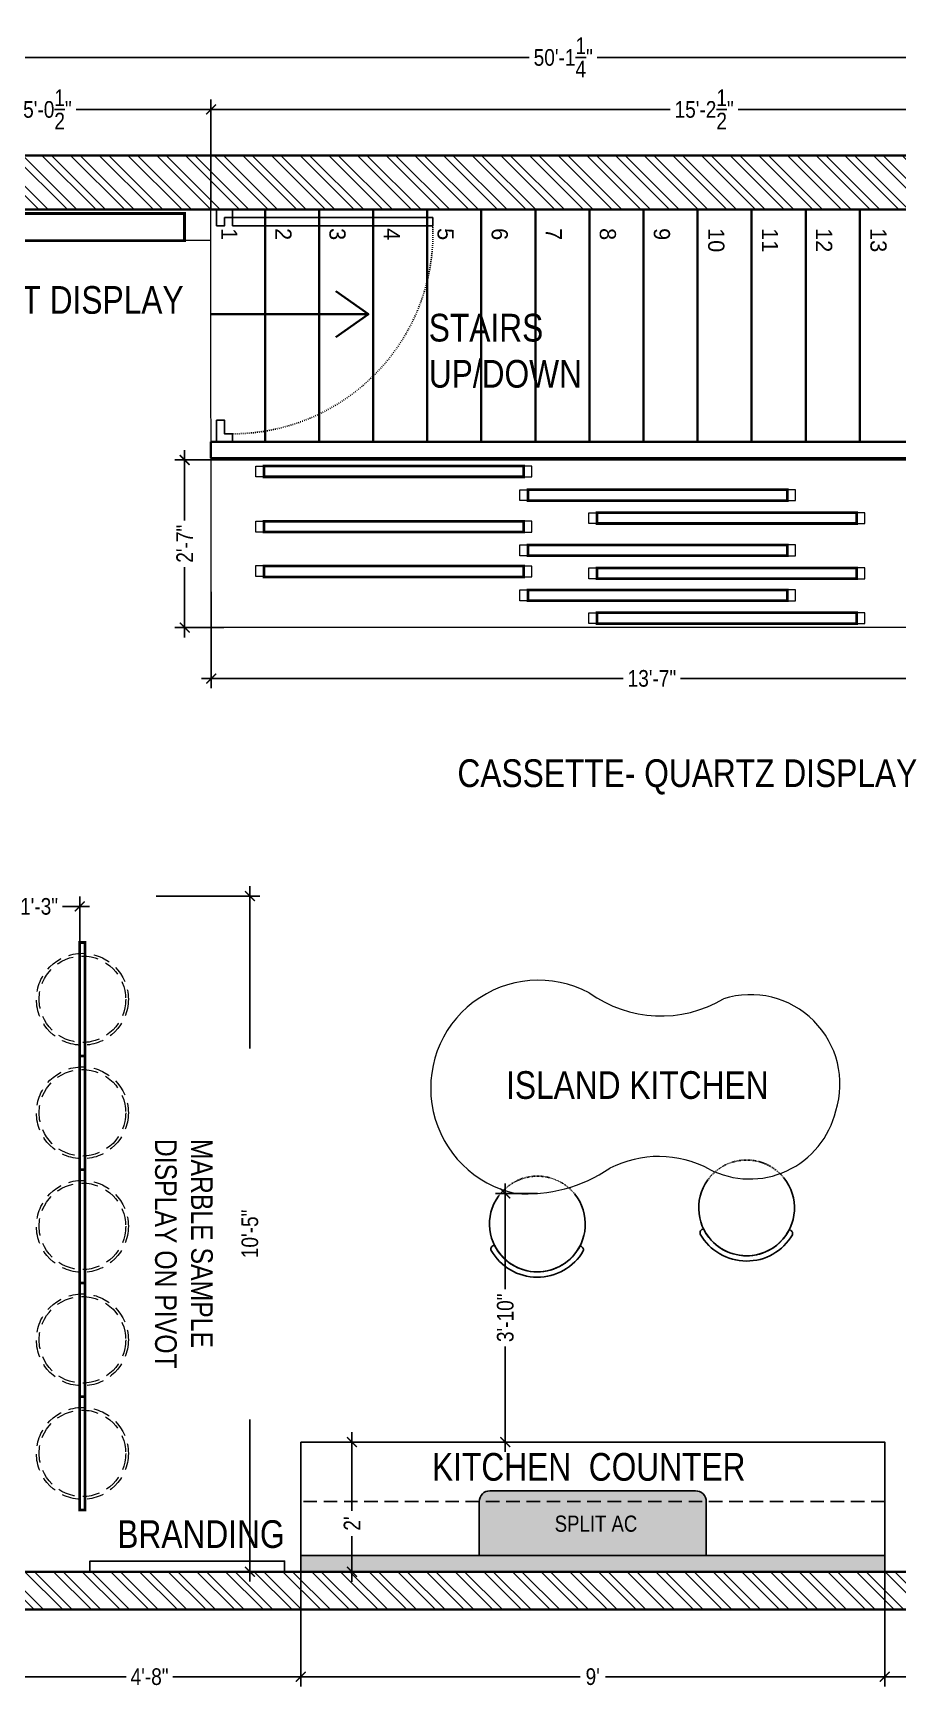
# Model space of a CAD drawing. Header units: inches. Extents: x -109431 to 29005, y -34715 to -1756.
# Drawn here: x -47530.8 to -47370.9, y -10889.7 to -10582 of the extents above; entities that cross this region are included whole.
import ezdxf

# ---------------------------------------------------------------- set-up
doc = ezdxf.new("R2010")
doc.units = ezdxf.units.IN
doc.header["$LTSCALE"] = 0.05
doc.header["$MEASUREMENT"] = 0
doc.header["$PDMODE"] = 3
doc.header["$PDSIZE"] = -4
for name, pattern in [('A2-XREF-115_FURN$0$HIDDEN', [0.375, 0.25, -0.125]), ('ACAD_ISO03W100', [30, 12, -18]), ('CONTINOUS', [0]), ('DASHED2', [0.375, 0.25, -0.125])]:
    doc.linetypes.add(name, pattern=pattern)
doc.layers.get('Defpoints').update_dxf_attribs({"linetype": 'DASHED2'})
for name, color, linetype in [('Civil Dimension - Text', 7, 'Continuous'), ('Dim', 4, 'Continuous'), ('Door', 3, 'Continuous'), ('Flooring Layout', 7, 'Continuous'), ('Furniture text & dimension', 7, 'Continuous'), ('text', 4, 'Continuous')]:
    doc.layers.add(name, color=color, linetype=linetype)
for name, color, linetype, lineweight in [('FURNITURE', 1, 'Continuous', 18), ('hatch', 7, 'Continuous', 25), ('WALL', 7, 'Continuous', 35)]:
    doc.layers.add(name, color=color, linetype=linetype, lineweight=lineweight)
doc.styles.add('4MMOF3-8', font='ARIALN.TTF', dxfattribs={"height": 5.12})
doc.styles.add('9-128OF1-4', font='ARIALN.TTF', dxfattribs={"height": 3.0792})
doc.styles.get("Standard").update_dxf_attribs({"font": 'stylu.ttf', "height": 6})
doc.dimstyles.new('DIM 1-4', dxfattribs={"dimtxt": 3.0792, "dimasz": 1.82, "dimexe": 1.82, "dimexo": 0, "dimgap": 0.09, "dimtad": 0, "dimzin": 0, "dimdsep": 46, "dimlunit": 4, "dimtxsty": '9-128OF1-4', "dimblk": 'ARCHTICK', "dimcen": 1.8125, "dimdle": 1.82, "dimclrd": 8, "dimclre": 8, "dimadec": 0, "dimazin": 0, "dimtfac": 1, "dimtofl": 0, "dimtmove": 0, "dimatfit": 3, "dimldrblk": 'OPEN90', "dimfxl": 1, "dimtolj": 1, "dimtzin": 0, "dimlwd": -1, "dimarcsym": 0})
doc.dimstyles.new('STANDARD$0', dxfattribs={"dimscale": 0, "dimtxt": 4, "dimasz": 0.5, "dimexe": 0, "dimexo": 0, "dimgap": 0, "dimtad": 0, "dimzin": 0, "dimdsep": 46, "dimlunit": 4, "dimtxsty": 'Standard', "dimblk": 'ARCHTICK', "dimcen": 0.09375, "dimclrd": 256, "dimclre": 8, "dimclrt": 7, "dimadec": 0, "dimazin": 0, "dimtfac": 1, "dimtofl": 0, "dimtmove": 1, "dimatfit": 3, "dimldrblk": 'OBLIQUE', "dimfxl": 0.1875, "dimtolj": 1, "dimtzin": 0, "dimlwd": -1, "dimlwe": -1, "dimarcsym": 0})
pattern_1 = [(315, (-43352.8705, 73658.705), (2.65165043, 2.65165043), []), (315, (-43352.8705, 73656.937), (2.65165043, 2.65165043), [])]

# ---------------------------------------------------------------- blocks, each defined once
blk = doc.blocks.new('_ArchTick')
at = {"color": 0, "const_width": 0.15}
blk.add_lwpolyline([(-0.5, -0.5), (0.5, 0.5)], dxfattribs=at)
blk = doc.blocks.new('A$7E7C19E2B201E1')
at = {"color": 11}
blk.add_lwpolyline([(-219.4, -369.8, 0.428876), (-235.8, -396.7, 0.57735), (245.1, -380.9, 0.536088), (226.9, -355.1, -0.615882)], format="xyb", close=True, dxfattribs=at)
at = {"color": 1, "linetype": 'ACAD_ISO03W100', "ltscale": 3}
blk.add_arc((0, -249.9), 249.9, 37.30276, 142.69724, dxfattribs=at)
at = {"color": 6}
blk.add_arc((0.1, -250), 250, 142.67916, 37.32084, dxfattribs=at)
blk = doc.blocks.new('*D582')
at = {"layer": 'Civil Dimension - Text', "color": 8, "linetype": 'CONTINOUS', "lineweight": -2, "ltscale": 50, "transparency": 16777216}
for p, q in [((-47537.25, -10866.6), (-47537.25, -10887.84)), ((-47481.32, -10866.61), (-47481.32, -10887.84))]:
    blk.add_line(p, q, dxfattribs=at)
at = {"layer": 'Civil Dimension - Text', "color": 8, "linetype": 'CONTINOUS', "ltscale": 50, "transparency": 16777216}
for p, q in [((-47539.07, -10886.02), (-47512.78, -10886.02)), ((-47479.5, -10886.02), (-47505.78, -10886.02))]:
    blk.add_line(p, q, dxfattribs=at)
at = {"layer": 'Defpoints', "color": 0, "ltscale": 50, "transparency": 16777216}
for p in [(-47537.25, -10866.6), (-47481.32, -10866.61), (-47481.32, -10886.02)]:
    blk.add_point(p, dxfattribs=at)
at = {"layer": 'Civil Dimension - Text', "color": 8, "ltscale": 50, "transparency": 16777216, "xscale": 1.82, "yscale": 1.82, "zscale": 1.82, "rotation": 180}
blk.add_blockref('_ArchTick', (-47537.25, -10886.02), dxfattribs=at)
at = {"layer": 'Civil Dimension - Text', "color": 8, "ltscale": 50, "transparency": 16777216, "xscale": 1.82, "yscale": 1.82, "zscale": 1.82}
blk.add_blockref('_ArchTick', (-47481.32, -10886.02), dxfattribs=at)
at = {"layer": 'Civil Dimension - Text', "color": 0, "ltscale": 50, "transparency": 16777216, "insert": (-47509.28, -10886.02), "char_height": 3.079, "attachment_point": 5, "style": '9-128OF1-4', "bg_fill": 3, "box_fill_scale": 1.25, "bg_fill_color": 256, "bg_fill_true_color": 13158600, "bg_fill_transparency": 0}
blk.add_mtext('\\A1;4\'-8"', dxfattribs=at)
blk = doc.blocks.new('_Open90')
at = {"color": 0, "linetype": 'ByBlock', "lineweight": -2}
for p, q in [((0, 0), (-1, 0)), ((-0.5, 0.5), (0, 0)), ((0, 0), (-0.5, -0.5))]:
    blk.add_line(p, q, dxfattribs=at)
blk = doc.blocks.new('*D583')
at = {"layer": 'Civil Dimension - Text', "color": 8, "linetype": 'CONTINOUS', "lineweight": -2, "ltscale": 50, "transparency": 16777216}
for p, q in [((-47481.32, -10866.61), (-47481.32, -10887.84)), ((-47373.32, -10866.62), (-47373.32, -10887.84))]:
    blk.add_line(p, q, dxfattribs=at)
at = {"layer": 'Civil Dimension - Text', "color": 8, "linetype": 'CONTINOUS', "ltscale": 50, "transparency": 16777216}
for p, q in [((-47483.14, -10886.02), (-47428.57, -10886.02)), ((-47371.5, -10886.02), (-47426.07, -10886.02))]:
    blk.add_line(p, q, dxfattribs=at)
at = {"layer": 'Defpoints', "color": 0, "ltscale": 50, "transparency": 16777216}
for p in [(-47481.32, -10866.61), (-47373.32, -10866.62), (-47373.32, -10886.02)]:
    blk.add_point(p, dxfattribs=at)
at = {"layer": 'Civil Dimension - Text', "color": 8, "ltscale": 50, "transparency": 16777216, "xscale": 1.82, "yscale": 1.82, "zscale": 1.82, "rotation": 180}
blk.add_blockref('_ArchTick', (-47481.32, -10886.02), dxfattribs=at)
at = {"layer": 'Civil Dimension - Text', "color": 8, "ltscale": 50, "transparency": 16777216, "xscale": 1.82, "yscale": 1.82, "zscale": 1.82}
blk.add_blockref('_ArchTick', (-47373.32, -10886.02), dxfattribs=at)
at = {"layer": 'Civil Dimension - Text', "color": 0, "ltscale": 50, "transparency": 16777216, "insert": (-47427.32, -10886.02), "char_height": 3.079, "attachment_point": 5, "style": '9-128OF1-4', "bg_fill": 3, "box_fill_scale": 1.25, "bg_fill_color": 256, "bg_fill_true_color": 13158600, "bg_fill_transparency": 0}
blk.add_mtext("\\A1;9'", dxfattribs=at)
blk = doc.blocks.new('*D584')
at = {"layer": 'Civil Dimension - Text', "color": 8, "linetype": 'CONTINOUS', "lineweight": -2, "ltscale": 50, "transparency": 16777216}
for p, q in [((-47373.32, -10866.62), (-47373.32, -10887.84)), ((-47315.49, -10866.63), (-47315.49, -10887.84))]:
    blk.add_line(p, q, dxfattribs=at)
at = {"layer": 'Civil Dimension - Text', "color": 8, "linetype": 'CONTINOUS', "ltscale": 50, "transparency": 16777216}
for p, q in [((-47375.14, -10886.02), (-47348.86, -10886.02)), ((-47313.67, -10886.02), (-47339.94, -10886.02))]:
    blk.add_line(p, q, dxfattribs=at)
at = {"layer": 'Defpoints', "color": 0, "ltscale": 50, "transparency": 16777216}
for p in [(-47373.32, -10866.62), (-47315.49, -10866.63), (-47315.49, -10886.02)]:
    blk.add_point(p, dxfattribs=at)
at = {"layer": 'Civil Dimension - Text', "color": 8, "ltscale": 50, "transparency": 16777216, "xscale": 1.82, "yscale": 1.82, "zscale": 1.82, "rotation": 180}
blk.add_blockref('_ArchTick', (-47373.32, -10886.02), dxfattribs=at)
at = {"layer": 'Civil Dimension - Text', "color": 8, "ltscale": 50, "transparency": 16777216, "xscale": 1.82, "yscale": 1.82, "zscale": 1.82}
blk.add_blockref('_ArchTick', (-47315.49, -10886.02), dxfattribs=at)
at = {"layer": 'Civil Dimension - Text', "color": 0, "ltscale": 50, "transparency": 16777216, "insert": (-47344.4, -10886.02), "char_height": 3.0792, "attachment_point": 5, "style": '9-128OF1-4', "bg_fill": 3, "box_fill_scale": 1.25, "bg_fill_color": 256, "bg_fill_true_color": 13158600, "bg_fill_transparency": 0}
blk.add_mtext('\\A1;4\'-9{\\H1x;\\S3/4;}"', dxfattribs=at)
blk = doc.blocks.new('*D592')
at = {"layer": 'Civil Dimension - Text', "color": 8, "linetype": 'CONTINOUS', "lineweight": -2, "ltscale": 50, "transparency": 16777216}
for p, q in [((-47558.42, -10614.6), (-47558.42, -10594.26)), ((-47497.92, -10614.6), (-47497.92, -10594.26))]:
    blk.add_line(p, q, dxfattribs=at)
at = {"layer": 'Civil Dimension - Text', "color": 8, "linetype": 'CONTINOUS', "ltscale": 50, "transparency": 16777216}
for p, q in [((-47560.24, -10596.08), (-47532.55, -10596.08)), ((-47496.1, -10596.08), (-47523.8, -10596.08))]:
    blk.add_line(p, q, dxfattribs=at)
at = {"layer": 'Defpoints', "color": 0, "ltscale": 50, "transparency": 16777216}
for p in [(-47497.92, -10596.08), (-47558.42, -10614.6), (-47497.92, -10614.6)]:
    blk.add_point(p, dxfattribs=at)
at = {"layer": 'Civil Dimension - Text', "color": 8, "ltscale": 50, "transparency": 16777216, "xscale": 1.82, "yscale": 1.82, "zscale": 1.82, "rotation": 180}
blk.add_blockref('_ArchTick', (-47558.42, -10596.08), dxfattribs=at)
at = {"layer": 'Civil Dimension - Text', "color": 8, "ltscale": 50, "transparency": 16777216, "xscale": 1.82, "yscale": 1.82, "zscale": 1.82}
blk.add_blockref('_ArchTick', (-47497.92, -10596.08), dxfattribs=at)
at = {"layer": 'Civil Dimension - Text', "color": 0, "ltscale": 50, "transparency": 16777216, "insert": (-47528.17, -10596.08), "char_height": 3.0792, "attachment_point": 5, "style": '9-128OF1-4', "bg_fill": 3, "box_fill_scale": 1.25, "bg_fill_color": 256, "bg_fill_true_color": 13158600, "bg_fill_transparency": 0}
blk.add_mtext('\\A1;5\'-0{\\H1x;\\S1/2;}"', dxfattribs=at)
blk = doc.blocks.new('*D593')
at = {"layer": 'Civil Dimension - Text', "color": 8, "linetype": 'CONTINOUS', "lineweight": -2, "ltscale": 50, "transparency": 16777216}
for p, q in [((-47497.92, -10614.6), (-47497.92, -10594.26)), ((-47315.49, -10647.48), (-47315.49, -10594.26))]:
    blk.add_line(p, q, dxfattribs=at)
at = {"layer": 'Civil Dimension - Text', "color": 8, "linetype": 'CONTINOUS', "ltscale": 50, "transparency": 16777216}
for p, q in [((-47499.74, -10596.08), (-47411.94, -10596.08)), ((-47313.67, -10596.08), (-47401.47, -10596.08))]:
    blk.add_line(p, q, dxfattribs=at)
at = {"layer": 'Defpoints', "color": 0, "ltscale": 50, "transparency": 16777216}
for p in [(-47315.49, -10596.08), (-47497.92, -10614.6), (-47315.49, -10647.48)]:
    blk.add_point(p, dxfattribs=at)
at = {"layer": 'Civil Dimension - Text', "color": 8, "ltscale": 50, "transparency": 16777216, "xscale": 1.82, "yscale": 1.82, "zscale": 1.82, "rotation": 180}
blk.add_blockref('_ArchTick', (-47497.92, -10596.08), dxfattribs=at)
at = {"layer": 'Civil Dimension - Text', "color": 8, "ltscale": 50, "transparency": 16777216, "xscale": 1.82, "yscale": 1.82, "zscale": 1.82}
blk.add_blockref('_ArchTick', (-47315.49, -10596.08), dxfattribs=at)
at = {"layer": 'Civil Dimension - Text', "color": 0, "ltscale": 50, "transparency": 16777216, "insert": (-47406.71, -10596.08), "char_height": 3.0792, "attachment_point": 5, "style": '9-128OF1-4', "bg_fill": 3, "box_fill_scale": 1.25, "bg_fill_color": 256, "bg_fill_true_color": 13158600, "bg_fill_transparency": 0}
blk.add_mtext('\\A1;15\'-2{\\H1x;\\S1/2;}"', dxfattribs=at)
blk = doc.blocks.new('*D557')
at = {"layer": 'Civil Dimension - Text', "color": 8, "linetype": 'CONTINOUS', "lineweight": -2, "ltscale": 50, "transparency": 16777216}
for p, q in [((-47733.42, -10614.6), (-47733.42, -10584.64)), ((-47132.13, -10636.66), (-47132.13, -10584.64))]:
    blk.add_line(p, q, dxfattribs=at)
at = {"layer": 'Civil Dimension - Text', "color": 8, "linetype": 'CONTINOUS', "ltscale": 50, "transparency": 16777216}
for p, q in [((-47735.24, -10586.46), (-47438.17, -10586.46)), ((-47130.31, -10586.46), (-47427.38, -10586.46))]:
    blk.add_line(p, q, dxfattribs=at)
at = {"layer": 'Defpoints', "color": 0, "ltscale": 50, "transparency": 16777216}
for p in [(-47132.13, -10586.46), (-47733.42, -10614.6), (-47132.13, -10636.66)]:
    blk.add_point(p, dxfattribs=at)
at = {"layer": 'Civil Dimension - Text', "color": 8, "ltscale": 50, "transparency": 16777216, "xscale": 1.82, "yscale": 1.82, "zscale": 1.82, "rotation": 180}
blk.add_blockref('_ArchTick', (-47733.42, -10586.46), dxfattribs=at)
at = {"layer": 'Civil Dimension - Text', "color": 8, "ltscale": 50, "transparency": 16777216, "xscale": 1.82, "yscale": 1.82, "zscale": 1.82}
blk.add_blockref('_ArchTick', (-47132.13, -10586.46), dxfattribs=at)
at = {"layer": 'Civil Dimension - Text', "color": 0, "ltscale": 50, "transparency": 16777216, "insert": (-47432.77, -10586.46), "char_height": 3.0792, "attachment_point": 5, "style": '9-128OF1-4', "bg_fill": 3, "box_fill_scale": 1.25, "bg_fill_color": 256, "bg_fill_true_color": 13158600, "bg_fill_transparency": 0}
blk.add_mtext('\\A1;50\'-1{\\H1x;\\S1/4;}"', dxfattribs=at)
blk = doc.blocks.new('*D559')
at = {"layer": 'Civil Dimension - Text', "color": 8, "linetype": 'CONTINOUS', "lineweight": -2, "ltscale": 50, "transparency": 16777216}
for p, q in [((-47497.87, -10685.33), (-47497.87, -10703.17)), ((-47334.87, -10685.33), (-47334.87, -10703.17))]:
    blk.add_line(p, q, dxfattribs=at)
at = {"layer": 'Civil Dimension - Text', "color": 8, "linetype": 'CONTINOUS', "ltscale": 50, "transparency": 16777216}
for p, q in [((-47499.69, -10701.35), (-47420.68, -10701.35)), ((-47333.05, -10701.35), (-47412.05, -10701.35))]:
    blk.add_line(p, q, dxfattribs=at)
at = {"layer": 'Defpoints', "color": 0, "ltscale": 50, "transparency": 16777216}
for p in [(-47497.87, -10685.33), (-47334.87, -10685.33), (-47334.87, -10701.35)]:
    blk.add_point(p, dxfattribs=at)
at = {"layer": 'Civil Dimension - Text', "color": 8, "ltscale": 50, "transparency": 16777216, "xscale": 1.82, "yscale": 1.82, "zscale": 1.82, "rotation": 180}
blk.add_blockref('_ArchTick', (-47497.87, -10701.35), dxfattribs=at)
at = {"layer": 'Civil Dimension - Text', "color": 8, "ltscale": 50, "transparency": 16777216, "xscale": 1.82, "yscale": 1.82, "zscale": 1.82}
blk.add_blockref('_ArchTick', (-47334.87, -10701.35), dxfattribs=at)
at = {"layer": 'Civil Dimension - Text', "color": 0, "ltscale": 50, "transparency": 16777216, "insert": (-47416.37, -10701.35), "char_height": 3.079, "attachment_point": 5, "style": '9-128OF1-4', "bg_fill": 3, "box_fill_scale": 1.25, "bg_fill_color": 256, "bg_fill_true_color": 13158600, "bg_fill_transparency": 0}
blk.add_mtext('\\A1;13\'-7"', dxfattribs=at)
blk = doc.blocks.new('*D605')
at = {"layer": 'Defpoints', "color": 0, "ltscale": 50, "transparency": 16777216}
for p in [(-47437.53, -10796.61), (-47443.48, -10842.62), (-47437.78, -10842.62)]:
    blk.add_point(p, dxfattribs=at)
at = {"layer": 'Flooring Layout', "color": 8, "linetype": 'ACAD_ISO03W100', "lineweight": -2, "ltscale": 50, "transparency": 16777216}
for p, q in [((-47437.53, -10796.61), (-47445.3, -10796.61)), ((-47437.78, -10842.62), (-47445.3, -10842.62))]:
    blk.add_line(p, q, dxfattribs=at)
at = {"layer": 'Flooring Layout', "color": 8, "linetype": 'ACAD_ISO03W100', "ltscale": 50, "transparency": 16777216}
for p, q in [((-47443.48, -10794.79), (-47443.48, -10815.19)), ((-47443.48, -10844.44), (-47443.48, -10824.05))]:
    blk.add_line(p, q, dxfattribs=at)
at = {"layer": 'Flooring Layout', "color": 8, "ltscale": 50, "transparency": 16777216, "xscale": 1.82, "yscale": 1.82, "zscale": 1.82}
for p, rotation in [((-47443.48, -10796.61), 90), ((-47443.48, -10842.62), 270)]:
    blk.add_blockref('_ArchTick', p, dxfattribs=dict(at, rotation=rotation))
at = {"layer": 'Flooring Layout', "color": 0, "ltscale": 50, "transparency": 16777216, "insert": (-47443.48, -10819.62), "char_height": 3.079, "attachment_point": 5, "rotation": 90, "style": '9-128OF1-4', "bg_fill": 3, "box_fill_scale": 1.25, "bg_fill_color": 256, "bg_fill_true_color": 13158600, "bg_fill_transparency": 0}
blk.add_mtext('\\A1;3\'-10"', dxfattribs=at)
blk = doc.blocks.new('*D610')
at = {"layer": 'Defpoints', "color": 0, "ltscale": 50, "transparency": 16777216}
for p in [(-47522.2, -10743.53), (-47537.25, -10752.99), (-47522.2, -10752.71)]:
    blk.add_point(p, dxfattribs=at)
at = {"layer": 'Flooring Layout', "color": 8, "linetype": 'ACAD_ISO03W100', "lineweight": -2, "ltscale": 50, "transparency": 16777216}
for p, q in [((-47537.25, -10752.99), (-47537.25, -10741.71)), ((-47522.2, -10752.71), (-47522.2, -10741.71))]:
    blk.add_line(p, q, dxfattribs=at)
at = {"layer": 'Flooring Layout', "color": 8, "linetype": 'ACAD_ISO03W100', "ltscale": 50, "transparency": 16777216}
for p, q in [((-47539.07, -10743.53), (-47533.05, -10743.53)), ((-47520.38, -10743.53), (-47526.39, -10743.53))]:
    blk.add_line(p, q, dxfattribs=at)
at = {"layer": 'Flooring Layout', "color": 8, "ltscale": 50, "transparency": 16777216, "xscale": 1.82, "yscale": 1.82, "zscale": 1.82, "rotation": 180}
blk.add_blockref('_ArchTick', (-47537.25, -10743.53), dxfattribs=at)
at = {"layer": 'Flooring Layout', "color": 8, "ltscale": 50, "transparency": 16777216, "xscale": 1.82, "yscale": 1.82, "zscale": 1.82}
blk.add_blockref('_ArchTick', (-47522.2, -10743.53), dxfattribs=at)
at = {"layer": 'Flooring Layout', "color": 0, "ltscale": 50, "transparency": 16777216, "insert": (-47529.72, -10743.53), "char_height": 3.079, "attachment_point": 5, "style": '9-128OF1-4', "bg_fill": 3, "box_fill_scale": 1.25, "bg_fill_color": 256, "bg_fill_true_color": 13158600, "bg_fill_transparency": 0}
blk.add_mtext('\\A1;1\'-3"', dxfattribs=at)
blk = doc.blocks.new('*D567')
at = {"layer": 'Defpoints', "color": 0, "ltscale": 50, "transparency": 16777216}
for p in [(-47471.23, -10842.62), (-47471.84, -10866.61), (-47471.24, -10866.61)]:
    blk.add_point(p, dxfattribs=at)
at = {"layer": 'Flooring Layout', "color": 8, "linetype": 'ACAD_ISO03W100', "ltscale": 50, "transparency": 16777216}
for p, q in [((-47471.84, -10840.8), (-47471.84, -10856.4)), ((-47471.84, -10868.43), (-47471.84, -10858.94))]:
    blk.add_line(p, q, dxfattribs=at)
at = {"layer": 'Flooring Layout', "color": 8, "linetype": 'ACAD_ISO03W100', "lineweight": -2, "ltscale": 50, "transparency": 16777216}
for p, q in [((-47471.23, -10842.62), (-47473.66, -10842.62)), ((-47471.24, -10866.61), (-47473.66, -10866.61))]:
    blk.add_line(p, q, dxfattribs=at)
at = {"layer": 'Flooring Layout', "color": 8, "ltscale": 50, "transparency": 16777216, "xscale": 1.82, "yscale": 1.82, "zscale": 1.82}
for p, rotation in [((-47471.84, -10842.62), 90), ((-47471.84, -10866.61), 270)]:
    blk.add_blockref('_ArchTick', p, dxfattribs=dict(at, rotation=rotation))
at = {"layer": 'Flooring Layout', "color": 0, "ltscale": 50, "transparency": 16777216, "insert": (-47471.84, -10857.67), "char_height": 3.079, "attachment_point": 5, "rotation": 90, "style": '9-128OF1-4', "bg_fill": 3, "box_fill_scale": 1.25, "bg_fill_color": 256, "bg_fill_true_color": 13158600, "bg_fill_transparency": 0}
blk.add_mtext("\\A1;2'", dxfattribs=at)
blk = doc.blocks.new('*D568')
at = {"layer": 'Defpoints', "color": 0, "ltscale": 50, "transparency": 16777216}
for p in [(-47495.57, -10660.93), (-47502.79, -10691.93), (-47495.57, -10691.93)]:
    blk.add_point(p, dxfattribs=at)
at = {"layer": 'Flooring Layout', "color": 8, "linetype": 'ACAD_ISO03W100', "ltscale": 50, "transparency": 16777216}
for p, q in [((-47502.79, -10659.11), (-47502.79, -10672.96)), ((-47502.79, -10693.75), (-47502.79, -10679.9))]:
    blk.add_line(p, q, dxfattribs=at)
at = {"layer": 'Flooring Layout', "color": 8, "linetype": 'ACAD_ISO03W100', "lineweight": -2, "ltscale": 50, "transparency": 16777216}
for p, q in [((-47495.57, -10660.93), (-47504.61, -10660.93)), ((-47495.57, -10691.93), (-47504.61, -10691.93))]:
    blk.add_line(p, q, dxfattribs=at)
at = {"layer": 'Flooring Layout', "color": 8, "ltscale": 50, "transparency": 16777216, "xscale": 1.82, "yscale": 1.82, "zscale": 1.82}
for p, rotation in [((-47502.79, -10660.93), 90), ((-47502.79, -10691.93), 270)]:
    blk.add_blockref('_ArchTick', p, dxfattribs=dict(at, rotation=rotation))
at = {"layer": 'Flooring Layout', "color": 0, "ltscale": 50, "transparency": 16777216, "insert": (-47502.79, -10676.43), "char_height": 3.079, "attachment_point": 5, "rotation": 90, "style": '9-128OF1-4', "bg_fill": 3, "box_fill_scale": 1.25, "bg_fill_color": 256, "bg_fill_true_color": 13158600, "bg_fill_transparency": 0}
blk.add_mtext('\\A1;2\'-7"', dxfattribs=at)
blk = doc.blocks.new('*D554')
at = {"layer": 'Defpoints', "color": 0, "ltscale": 50, "transparency": 16777216}
for p in [(-47508.07, -10741.6), (-47508.09, -10866.6), (-47490.72, -10866.6)]:
    blk.add_point(p, dxfattribs=at)
at = {"layer": 'Flooring Layout', "color": 8, "linetype": 'ACAD_ISO03W100', "lineweight": -2, "ltscale": 50, "transparency": 16777216}
for p, q in [((-47508.07, -10741.6), (-47488.9, -10741.6)), ((-47508.09, -10866.6), (-47488.9, -10866.6))]:
    blk.add_line(p, q, dxfattribs=at)
at = {"layer": 'Flooring Layout', "color": 8, "linetype": 'ACAD_ISO03W100', "ltscale": 50, "transparency": 16777216}
for p, q in [((-47490.72, -10739.78), (-47490.72, -10799.79)), ((-47490.72, -10868.42), (-47490.72, -10808.41))]:
    blk.add_line(p, q, dxfattribs=at)
at = {"layer": 'Flooring Layout', "color": 8, "ltscale": 50, "transparency": 16777216, "xscale": 1.82, "yscale": 1.82, "zscale": 1.82}
for p, rotation in [((-47490.72, -10741.6), 90), ((-47490.72, -10866.6), 270)]:
    blk.add_blockref('_ArchTick', p, dxfattribs=dict(at, rotation=rotation))
at = {"layer": 'Flooring Layout', "color": 0, "ltscale": 50, "transparency": 16777216, "insert": (-47490.72, -10804.1), "char_height": 3.079, "attachment_point": 5, "rotation": 90, "style": '9-128OF1-4', "bg_fill": 3, "box_fill_scale": 1.25, "bg_fill_color": 256, "bg_fill_true_color": 13158600, "bg_fill_transparency": 0}
blk.add_mtext('\\A1;10\'-5"', dxfattribs=at)

msp = doc.modelspace()

# ---------------------------------------------------------------- hatches: boundary and pattern name
at = {"layer": 'Flooring Layout', "ltscale": 50, "true_color": 0xf8d731}
h = msp.add_hatch(color=40, dxfattribs=at)
h.dxf.hatch_style = 1
h.paths.add_polyline_path([(-47448.31672, -10863.61646), (-47406.31672, -10863.61646), (-47406.31672, -10853.61646, 0.414213562), (-47408.31672, -10851.61646), (-47446.31672, -10851.61646, 0.414213562), (-47448.31672, -10853.61646)])
h.paths.add_polyline_path([(-47418.42508, -10854.6636), (-47435.20339, -10854.6636), (-47435.20339, -10860.90916), (-47418.42508, -10860.90916)], flags=24)
at = {"layer": 'Flooring Layout', "ltscale": 50, "true_color": 0x939598}
h = msp.add_hatch(color=252, dxfattribs=at)
h.dxf.hatch_style = 1
h.paths.add_polyline_path([(-47481.31672, -10863.61646), (-47481.31672, -10866.60681), (-47373.31672, -10866.62224), (-47373.31672, -10863.61646)])
at = {"layer": 'hatch', "ltscale": 0.25}
h = msp.add_hatch(dxfattribs=at)
h.set_pattern_fill('ANSI32', color=8, scale=10, angle=270)
h.set_pattern_definition(pattern_1)
h.paths.add_polyline_path([(-47132.12662, -10636.65672), (-47132.12662, -10866.65672), (-47560.92335, -10866.59543), (-47560.92335, -10873.59543), (-47122.12662, -10873.59543), (-47122.12662, -10604.59543), (-47304.90416, -10604.59543), (-47304.90416, -10614.59543), (-47280.92292, -10614.59543), (-47269.42292, -10614.59543), (-47269.42292, -10625.59543), (-47170.62662, -10633.55496), (-47159.12662, -10634.48146)])
h.paths.add_polyline_path([(-47159.54107, -10633.45076), (-47159.54107, -10640.54217), (-47151.29823, -10640.54217), (-47151.29823, -10633.45076)], flags=24)
h = msp.add_hatch(dxfattribs=at)
h.set_pattern_fill('ANSI32', color=8, scale=10, angle=270)
h.set_pattern_definition(pattern_1)
h.paths.add_polyline_path([(-47362.21286, -10614.59543), (-47362.21286, -10604.59543), (-47497.92292, -10604.59543), (-47539.42292, -10604.59543), (-47558.42292, -10604.59543), (-47558.42292, -10614.59543), (-47539.42292, -10614.59543), (-47497.92292, -10614.59543)])

# ---------------------------------------------------------------- linework, layer by layer
at = {"layer": 'Door', "ltscale": 0.25}
for points in [[(-47496.91443, -10617.59543), (-47496.91443, -10614.59543), (-47493.91443, -10614.59543), (-47493.91443, -10616.09543), (-47495.41443, -10616.09543), (-47495.41443, -10617.59543)], [(-47456.91443, -10616.09543), (-47456.91443, -10617.59543), (-47493.91443, -10617.59543), (-47493.91443, -10616.09543)], [(-47496.91443, -10653.59543), (-47496.91443, -10657.59543), (-47493.91443, -10657.59543), (-47493.91443, -10656.09543), (-47495.41443, -10656.09543), (-47495.41443, -10653.59543)]]:
    msp.add_lwpolyline(points, close=True, dxfattribs=at)
at = {"layer": 'Door', "linetype": 'ACAD_ISO03W100', "ltscale": 0.25}
msp.add_arc((-47493.97365, -10618.98797), 37.10751, 270.0914365, 2.923435, dxfattribs=at)
at = {"layer": 'Flooring Layout', "ltscale": 50}
msp.add_lwpolyline([(-47446.31672, -10851.61646), (-47408.31672, -10851.61646, -0.414213562), (-47406.31672, -10853.61646), (-47406.31672, -10863.61646), (-47448.31672, -10863.61646), (-47448.31672, -10853.61646, -0.414213562)], format="xyb", close=True, dxfattribs=at)
at = {"layer": 'FURNITURE', "ltscale": 50}
msp.add_line((-47497.86647, -10691.9277), (-47497.92292, -10614.59543), dxfattribs=at)
for points in [[(-47497.92292, -10614.59543), (-47558.42292, -10614.59543), (-47558.42292, -10620.24448), (-47497.92292, -10620.24448)], [(-47497.86647, -10660.9277), (-47334.86647, -10660.9277), (-47334.86647, -10691.9277), (-47497.86647, -10691.9277)], [(-47488.09979, -10664.05109), (-47489.59979, -10664.05109), (-47489.59979, -10662.05109), (-47488.09979, -10662.05109)], [(-47440.09979, -10664.05109), (-47438.59979, -10664.05109), (-47438.59979, -10662.05109), (-47440.09979, -10662.05109)], [(-47439.30535, -10668.44325), (-47440.80535, -10668.44325), (-47440.80535, -10666.44325), (-47439.30535, -10666.44325)], [(-47391.30535, -10668.44325), (-47389.80535, -10668.44325), (-47389.80535, -10666.44325), (-47391.30535, -10666.44325)], [(-47426.51367, -10672.68392), (-47428.01367, -10672.68392), (-47428.01367, -10670.68392), (-47426.51367, -10670.68392)], [(-47378.51367, -10672.68392), (-47377.01367, -10672.68392), (-47377.01367, -10670.68392), (-47378.51367, -10670.68392)], [(-47488.09979, -10674.26366), (-47489.59979, -10674.26366), (-47489.59979, -10672.26366), (-47488.09979, -10672.26366)], [(-47440.09979, -10674.26366), (-47438.59979, -10674.26366), (-47438.59979, -10672.26366), (-47440.09979, -10672.26366)], [(-47439.30535, -10678.65583), (-47440.80535, -10678.65583), (-47440.80535, -10676.65583), (-47439.30535, -10676.65583)], [(-47391.30535, -10678.65583), (-47389.80535, -10678.65583), (-47389.80535, -10676.65583), (-47391.30535, -10676.65583)], [(-47488.09979, -10682.47624), (-47489.59979, -10682.47624), (-47489.59979, -10680.47624), (-47488.09979, -10680.47624)], [(-47440.09979, -10682.56923), (-47438.59979, -10682.56923), (-47438.59979, -10680.56923), (-47440.09979, -10680.56923)], [(-47426.51367, -10682.89649), (-47428.01367, -10682.89649), (-47428.01367, -10680.89649), (-47426.51367, -10680.89649)], [(-47378.51367, -10682.89649), (-47377.01367, -10682.89649), (-47377.01367, -10680.89649), (-47378.51367, -10680.89649)], [(-47439.30535, -10686.9614), (-47440.80535, -10686.9614), (-47440.80535, -10684.9614), (-47439.30535, -10684.9614)], [(-47391.30535, -10686.9614), (-47389.80535, -10686.9614), (-47389.80535, -10684.9614), (-47391.30535, -10684.9614)], [(-47426.51367, -10691.20206), (-47428.01367, -10691.20206), (-47428.01367, -10689.20206), (-47426.51367, -10689.20206)], [(-47378.51367, -10691.20206), (-47377.01367, -10691.20206), (-47377.01367, -10689.20206), (-47378.51367, -10689.20206)]]:
    msp.add_lwpolyline(points, close=True, dxfattribs=at)
at = {"layer": 'FURNITURE', "ltscale": 50, "const_width": 0.5}
for points in [[(-47502.82173, -10620.33732), (-47502.82173, -10615.33732), (-47552.82173, -10615.33732), (-47552.82173, -10620.33732), (-47502.82173, -10620.33732)], [(-47440.09979, -10664.05109), (-47440.09979, -10662.05109), (-47488.09979, -10662.05109), (-47488.09979, -10664.05109), (-47440.09979, -10664.05109)], [(-47391.30535, -10668.44325), (-47391.30535, -10666.44325), (-47439.30535, -10666.44325), (-47439.30535, -10668.44325), (-47391.30535, -10668.44325)], [(-47378.51367, -10672.68392), (-47378.51367, -10670.68392), (-47426.51367, -10670.68392), (-47426.51367, -10672.68392), (-47378.51367, -10672.68392)], [(-47440.09979, -10674.26366), (-47440.09979, -10672.26366), (-47488.09979, -10672.26366), (-47488.09979, -10674.26366), (-47440.09979, -10674.26366)], [(-47391.30535, -10678.65583), (-47391.30535, -10676.65583), (-47439.30535, -10676.65583), (-47439.30535, -10678.65583), (-47391.30535, -10678.65583)], [(-47440.09979, -10682.56923), (-47440.09979, -10680.56923), (-47488.09979, -10680.56923), (-47488.09979, -10682.56923), (-47440.09979, -10682.56923)], [(-47378.51367, -10682.89649), (-47378.51367, -10680.89649), (-47426.51367, -10680.89649), (-47426.51367, -10682.89649), (-47378.51367, -10682.89649)], [(-47391.30535, -10686.9614), (-47391.30535, -10684.9614), (-47439.30535, -10684.9614), (-47439.30535, -10686.9614), (-47391.30535, -10686.9614)], [(-47378.51367, -10691.20206), (-47378.51367, -10689.20206), (-47426.51367, -10689.20206), (-47426.51367, -10691.20206), (-47378.51367, -10691.20206)]]:
    msp.add_lwpolyline(points, dxfattribs=at)
for points in [[(-47522.19913, -10750.19453), (-47522.19913, -10771.19453), (-47521.19913, -10771.19453), (-47521.19913, -10750.19453)], [(-47522.19913, -10792.19453), (-47522.19913, -10771.19453), (-47521.19913, -10771.19453), (-47521.19913, -10792.19453)], [(-47522.19913, -10813.19453), (-47522.19913, -10792.19453), (-47521.19913, -10792.19453), (-47521.19913, -10813.19453)], [(-47522.19913, -10834.19453), (-47522.19913, -10813.19453), (-47521.19913, -10813.19453), (-47521.19913, -10834.19453)], [(-47522.19913, -10855.19453), (-47522.19913, -10834.19453), (-47521.19913, -10834.19453), (-47521.19913, -10855.19453)]]:
    msp.add_lwpolyline(points, close=True, dxfattribs=at)
at = {"layer": 'FURNITURE', "color": 252, "linetype": 'A2-XREF-115_FURN$0$HIDDEN', "ltscale": 250, "true_color": 0x939598}
for centre, radius in [((-47521.69913, -10760.69453), 8.5), ((-47521.69913, -10760.69453), 8), ((-47521.69913, -10781.69453), 8.5), ((-47521.69913, -10781.69453), 8), ((-47521.69913, -10802.69453), 8.5), ((-47521.69913, -10802.69453), 8), ((-47521.69913, -10823.69453), 8.5), ((-47521.69913, -10823.69453), 8), ((-47521.69913, -10844.69453), 8)]:
    msp.add_circle(centre, radius, dxfattribs=at)
at = {"layer": 'FURNITURE', "ltscale": 50}
for centre, radius, start, end in [((-47437.3256, -10777.12468), 19.96251, 62.0016632, 257.7526118), ((-47414.68508, -10741.09842), 22.68561, 234.2028447, 300.6545192), ((-47398.12978, -10776.37797), 16.53465, 342.5386809, 107.5608507), ((-47398.26617, -10777.60104), 16.34244, 242.6851167, 346.7764401), ((-47415.12894, -10809.70765), 19.92378, 61.9677463, 116.9903191), ((-47439.6838, -10768.95425), 27.74214, 266.1214709, 303.9986123)]:
    msp.add_arc(centre, radius, start, end, dxfattribs=at)
at = {"layer": 'Furniture text & dimension', "linetype": 'A2-XREF-115_FURN$0$HIDDEN', "ltscale": 200}
msp.add_line((-47373.31672, -10853.62304), (-47481.31672, -10853.62304), dxfattribs=at)
at = {"layer": 'Furniture text & dimension', "ltscale": 50}
msp.add_lwpolyline([(-47481.31672, -10842.62304), (-47373.31672, -10842.62304), (-47373.31672, -10866.62304), (-47481.31672, -10866.62304)], close=True, dxfattribs=at)
at = {"layer": 'WALL', "ltscale": 0.25}
for p, q in [((-47560.92292, -10866.59543), (-47132.12662, -10866.65672)), ((-47743.42292, -10873.59543), (-47122.12662, -10873.59543))]:
    msp.add_line(p, q, dxfattribs=at)
for points in [[(-47558.42292, -10604.59543), (-47539.42292, -10604.59543), (-47497.92292, -10604.59543), (-47122.12662, -10604.59543)], [(-47558.42292, -10614.59543), (-47539.42292, -10614.59543), (-47497.92292, -10614.59543), (-47347.92292, -10614.59543)], [(-47319.48767, -10657.59543), (-47497.92292, -10657.59543), (-47497.92292, -10660.59543), (-47315.48767, -10660.59543)]]:
    msp.add_lwpolyline(points, dxfattribs=at)
at = {"layer": 'WALL', "color": 8, "ltscale": 0.25}
for points in [[(-47487.92292, -10614.59543), (-47487.92292, -10657.59543)], [(-47477.92292, -10614.59543), (-47477.92292, -10657.59543)], [(-47467.92292, -10614.59543), (-47467.92292, -10657.59543)], [(-47457.92292, -10614.59543), (-47457.92292, -10657.59543)], [(-47447.92292, -10614.59543), (-47447.92292, -10657.59543)], [(-47437.92292, -10614.59543), (-47437.92292, -10657.59543)], [(-47427.92292, -10614.59543), (-47427.92292, -10657.59543)], [(-47417.92292, -10614.59543), (-47417.92292, -10657.59543)], [(-47407.92292, -10614.59543), (-47407.92292, -10657.59543)], [(-47397.92292, -10614.59543), (-47397.92292, -10657.59543)], [(-47387.92292, -10614.59543), (-47387.92292, -10657.59543)], [(-47377.92292, -10614.59543), (-47377.92292, -10657.59543)]]:
    msp.add_lwpolyline(points, dxfattribs=at)

# ---------------------------------------------------------------- block references
at = {"color": 6, "xscale": -0.03543299999999995, "yscale": 0.03543300000000003, "zscale": 0.03543300000000003, "rotation": 1.509373076335878}
for p in [(-47399.09045, -10790.42851), (-47437.77736, -10793.41651)]:
    msp.add_blockref('A$7E7C19E2B201E1', p, dxfattribs=at)

# ---------------------------------------------------------------- texts
at = {"layer": 'Dim', "ltscale": 0.25, "char_height": 3, "attachment_point": 1, "rotation": 270}
for s, insert in [('1 ', (-47493.02101, -10618.04053)), ('2 ', (-47483.02101, -10618.04053)), ('3 ', (-47473.02101, -10618.04053)), ('4 ', (-47462.96499, -10618.04053)), ('5 ', (-47453.02101, -10618.04053)), ('6 ', (-47443.02101, -10618.04053)), ('7 ', (-47433.02101, -10618.04053)), ('8 ', (-47423.02101, -10618.04053)), ('9 ', (-47413.02101, -10618.04053)), ('10 ', (-47402.96499, -10618.04053)), ('11 ', (-47393.02101, -10618.04053)), ('12 ', (-47383.02101, -10618.04053)), ('13 ', (-47372.96499, -10618.04053))]:
    msp.add_mtext_dynamic_manual_height_columns(s, width=44, gutter_width=1, heights=[0], dxfattribs=dict(at, insert=insert))
at = {"layer": 'text', "ltscale": 50, "attachment_point": 4, "style": '4MMOF3-8'}
for s, insert, char_height, width in [('3D ART DISPLAY', (-47550.23706, -10631.36023), 5.12, 66.2810962), ('STAIRS\\PUP/DOWN', (-47457.6396, -10640.75837), 5.12, 66.2810962), ('KITCHEN  COUNTER ', (-47457.04487, -10847.22585), 5.12, 96.6573193), ('SPLIT AC', (-47434.34974, -10857.72061), 3, 66.2810962)]:
    msp.add_mtext(s, dxfattribs=dict(at, insert=insert, char_height=char_height, width=width))
at = {"layer": 'text', "ltscale": 50, "insert": (-47452.33786, -10719.56889), "char_height": 5.12, "attachment_point": 4, "style": '4MMOF3-8'}
msp.add_mtext_dynamic_manual_height_columns('CASSETTE- QUARTZ DISPLAY', width=127.679357, gutter_width=15.396, heights=[0], dxfattribs=at)
at = {"layer": 'text', "ltscale": 50, "insert": (-47502.9507, -10786.50909), "char_height": 4, "width": 105.1209635, "attachment_point": 4, "rotation": 270, "style": '4MMOF3-8'}
msp.add_mtext('MARBLE SAMPLE\\PDISPLAY ON PIVOT', dxfattribs=at)

# ---------------------------------------------------------------- leaders
at = {"layer": 'WALL', "ltscale": 0.25}
msp.add_leader([(-47468.7992, -10633.97246), (-47497.83314, -10633.97246)], dimstyle='STANDARD$0', override={"dimscale": 1, "dimasz": 6, "dimldrblk": 'Open90', "dimfxlon": 1}, dxfattribs=at)

# ---------------------------------------------------------------- next in the draw order: texts
at = {"layer": 'text', "ltscale": 50, "insert": (-47394.80618, -10776.59438), "char_height": 5.12, "attachment_point": 6, "style": '4MMOF3-8', "bg_fill": 3, "box_fill_scale": 1.25, "bg_fill_color": 256, "bg_fill_true_color": 13158600, "bg_fill_transparency": 0}
msp.add_mtext_dynamic_manual_height_columns('ISLAND KITCHEN ', width=51.4526443, gutter_width=15.396, heights=[0], dxfattribs=at)
at = {"layer": 'text', "ltscale": 50, "insert": (-47515.24952, -10859.66625), "char_height": 5.12, "attachment_point": 4, "style": '4MMOF3-8', "bg_fill": 2}
msp.add_mtext_dynamic_manual_height_columns('BRANDING', width=26.6168326, gutter_width=15.396, heights=[26.39219], dxfattribs=at)

# ---------------------------------------------------------------- next in the draw order: dimensions: what is measured, and where the dimension line sits
at = {"layer": 'Civil Dimension - Text', "ltscale": 50}
for base, p1, p2, picture, middle in [((-47497.92292, -10596.0838), (-47558.42292, -10614.59543), (-47497.92292, -10614.59543), '*D592', (-47528.17292, -10596.0838)), ((-47334.86647, -10701.35088), (-47497.86647, -10685.3312), (-47334.86647, -10685.3312), '*D559', (-47416.36647, -10701.35088)), ((-47481.31672, -10886.02016), (-47537.24707, -10866.59881), (-47481.31672, -10866.60681), '*D582', (-47509.28189, -10886.02016))]:
    dim = msp.add_linear_dim(base=base, p1=p1, p2=p2, dimstyle='DIM 1-4', override={"dimtmove": 1, "dimfxl": 0.1875, "dimtfill": 1, "dimarcsym": 1}, dxfattribs=at)
    dim.commit()
    dim.dimension.update_dxf_attribs({"geometry": picture, "text_midpoint": middle})
at = {"layer": 'Flooring Layout', "ltscale": 50}
dim = msp.add_linear_dim(base=(-47522.19913, -10743.53232), p1=(-47537.24525, -10752.99187), p2=(-47522.19913, -10752.71017), dimstyle='DIM 1-4', override={"dimfxl": 0.1875, "dimtfill": 1, "dimarcsym": 1}, dxfattribs=at)
dim.commit()
dim.dimension.update_dxf_attribs({"geometry": '*D610', "text_midpoint": (-47529.72219, -10743.53232)})
dim = msp.add_linear_dim(base=(-47443.48481, -10842.62304), p1=(-47437.52828, -10796.61253), p2=(-47437.77736, -10842.62304), angle=90, dimstyle='DIM 1-4', override={"dimfxl": 0.1875, "dimtfill": 1, "dimarcsym": 1}, dxfattribs=at)
dim.commit()
dim.dimension.update_dxf_attribs({"geometry": '*D605', "text_midpoint": (-47443.48481, -10819.61778)})

# ---------------------------------------------------------------- next in the draw order: linework, layer by layer
at = {"layer": 'FURNITURE', "color": 252, "linetype": 'A2-XREF-115_FURN$0$HIDDEN', "ltscale": 250, "true_color": 0x939598}
msp.add_circle((-47521.69913, -10844.69453), 8.5, dxfattribs=at)

# ---------------------------------------------------------------- next in the draw order: dimensions: what is measured, and where the dimension line sits
at = {"layer": 'Civil Dimension - Text', "ltscale": 50}
for base, p1, p2, picture, middle in [((-47315.48767, -10596.0838), (-47497.92292, -10614.59543), (-47315.48767, -10647.4814), '*D593', (-47406.70529, -10596.0838)), ((-47373.31672, -10886.01844), (-47481.31672, -10866.60681), (-47373.31672, -10866.62224), '*D583', (-47427.31672, -10886.01844))]:
    dim = msp.add_linear_dim(base=base, p1=p1, p2=p2, dimstyle='DIM 1-4', override={"dimtmove": 1, "dimfxl": 0.1875, "dimtfill": 1, "dimarcsym": 1}, dxfattribs=at)
    dim.commit()
    dim.dimension.update_dxf_attribs({"geometry": picture, "text_midpoint": middle})
at = {"layer": 'Flooring Layout', "ltscale": 50}
for base, p1, p2, picture, middle in [((-47502.79247, -10691.9277), (-47495.56854, -10660.9277), (-47495.56854, -10691.9277), '*D568', (-47502.79247, -10676.4277)), ((-47490.71867, -10866.60298), (-47508.06958, -10741.59543), (-47508.08745, -10866.60298), '*D554', (-47490.71867, -10804.09921))]:
    dim = msp.add_linear_dim(base=base, p1=p1, p2=p2, angle=90, dimstyle='DIM 1-4', override={"dimfxl": 0.1875, "dimtfill": 1, "dimarcsym": 1}, dxfattribs=at)
    dim.commit()
    dim.dimension.update_dxf_attribs({"geometry": picture, "text_midpoint": middle})

# ---------------------------------------------------------------- next in the draw order: linework, layer by layer
msp.add_lwpolyline([(-47484.31672, -10866.60681), (-47520.31672, -10866.60681), (-47520.31672, -10864.60681), (-47484.31672, -10864.60681)], close=True, dxfattribs=at)

# ---------------------------------------------------------------- next in the draw order: dimensions: what is measured, and where the dimension line sits
at = {"layer": 'Civil Dimension - Text', "ltscale": 50}
for base, p1, p2, picture, middle in [((-47132.12662, -10586.4599), (-47733.42292, -10614.59543), (-47132.12662, -10636.65672), '*D557', (-47432.77477, -10586.4599)), ((-47315.48767, -10886.0193), (-47373.31672, -10866.62224), (-47315.48767, -10866.63051), '*D584', (-47344.40219, -10886.0193))]:
    dim = msp.add_linear_dim(base=base, p1=p1, p2=p2, dimstyle='DIM 1-4', override={"dimtmove": 1, "dimfxl": 0.1875, "dimtfill": 1, "dimarcsym": 1}, dxfattribs=at)
    dim.commit()
    dim.dimension.update_dxf_attribs({"geometry": picture, "text_midpoint": middle})
at = {"layer": 'Flooring Layout', "ltscale": 50}
dim = msp.add_linear_dim(base=(-47471.83921, -10866.60825), p1=(-47471.23296, -10842.62304), p2=(-47471.23639, -10866.60825), angle=90, dimstyle='DIM 1-4', override={"dimfxl": 0.1875, "dimtfill": 1, "dimarcsym": 1}, dxfattribs=at)
dim.commit()
dim.dimension.update_dxf_attribs({"geometry": '*D567', "text_midpoint": (-47471.83921, -10857.67047), "dimtype": 160})

# ---------------------------------------------------------------- next in the draw order: linework, layer by layer
msp.add_line((-47373.31672, -10863.61646), (-47481.31672, -10863.61646), dxfattribs=at)

doc.saveas('drawing.dxf')
